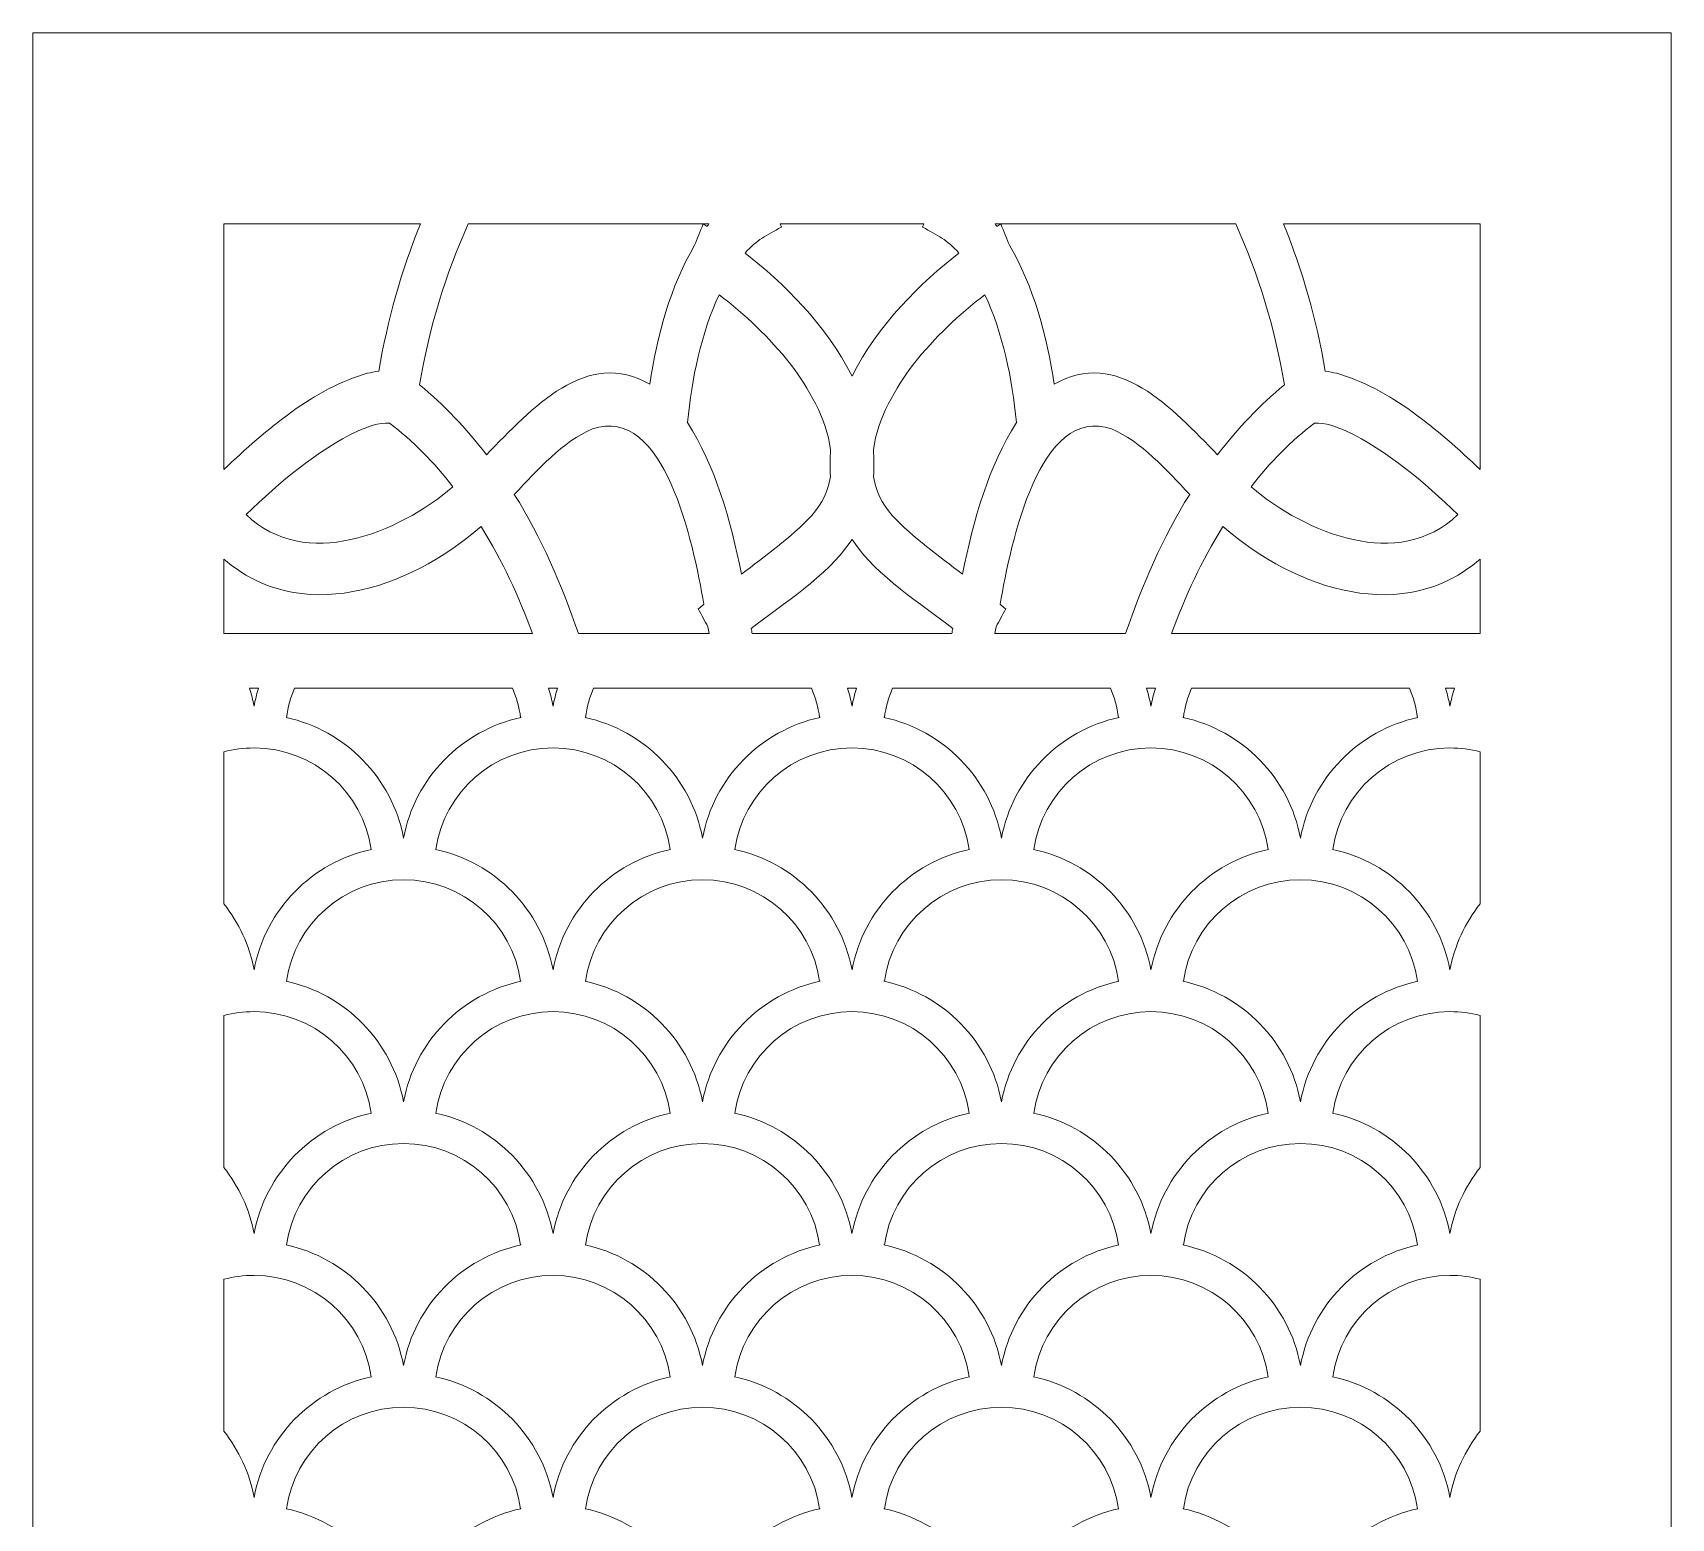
# Model space of a CAD drawing. Header units: centimetres. Extents: x -9.1 to 6.9, y -12.8 to 14.
# Drawn here: x -0.38 to 6.92, y 7.35 to 13.98 of the extents above; entities that cross this region are included whole.
import ezdxf

# ---------------------------------------------------------------- set-up
doc = ezdxf.new("R2010")
doc.units = ezdxf.units.CM
doc.header["$MEASUREMENT"] = 0
doc.layers.add('layer 1', color=7, linetype='Continuous')

msp = doc.modelspace()

# ---------------------------------------------------------------- linework, layer by layer
at = {"layer": 'layer 1', "color": 242, "lineweight": 9}
for points, knots in [([(6.9224, 13.97715), (4.48724, 13.97715), (2.05207, 13.97715), (-0.3831, 13.97715), (-0.3831, 13.97715), (-0.3831, 5.83829), (-0.3831, -2.30057), (-0.3831, -10.43944), (-0.3831, -10.43944), (-0.38308, -10.43944), (-0.38306, -10.43944), (-0.38304, -10.43944), (-0.38304, -10.43944), (-0.38304, -11.22951), (-0.38304, -12.01959), (-0.38304, -12.80967), (-0.38304, -12.80967), (-0.09894, -12.80967), (0.18517, -12.80967), (0.46927, -12.80967), (0.46927, -12.80967), (0.46927, -12.68791), (0.46927, -12.56615), (0.46927, -12.44439), (0.46927, -12.44439), (0.76979, -12.44439), (1.07031, -12.44439), (1.37083, -12.44439), (1.37083, -12.44439), (1.37083, -12.20647), (1.37083, -11.96854), (1.37083, -11.73061), (1.37083, -11.73061), (1.49241, -11.72818), (1.61399, -11.72576), (1.73556, -11.72333), (1.73556, -11.72333), (1.75716, -11.78489), (1.78544, -11.83829), (1.83242, -11.88541), (1.83242, -11.88541), (1.87842, -11.93155), (1.92596, -11.96007), (1.98178, -11.97305), (1.98178, -11.97305), (2.05568, -11.99023), (2.13372, -11.98275), (2.19304, -11.931), (2.19304, -11.931), (2.25044, -11.88091), (2.28356, -11.80069), (2.29546, -11.72416), (2.29546, -11.72416), (2.32943, -11.7276), (2.35832, -11.7268), (2.38557, -11.7229), (2.38557, -11.7229), (2.52153, -11.70344), (2.58575, -11.61741), (2.59723, -11.48768), (2.59723, -11.48768), (2.60004, -11.45589), (2.5978, -11.4245), (2.58771, -11.39688), (2.58771, -11.39688), (2.58984, -11.39741), (2.59197, -11.39794), (2.59411, -11.39847), (2.59411, -11.39847), (2.64209, -11.41506), (2.69007, -11.43165), (2.73805, -11.44824), (2.73805, -11.44824), (2.76684, -11.74224), (2.99387, -11.97114), (3.26969, -11.97114), (3.26969, -11.97114), (3.54549, -11.97114), (3.77253, -11.74224), (3.80132, -11.44824), (3.80132, -11.44824), (3.8493, -11.43165), (3.89727, -11.41506), (3.94526, -11.39847), (3.94526, -11.39847), (3.94739, -11.39794), (3.94952, -11.39741), (3.95166, -11.39688), (3.95166, -11.39688), (3.94157, -11.4245), (3.93932, -11.45589), (3.94214, -11.48768), (3.94214, -11.48768), (3.95361, -11.61741), (4.01784, -11.70344), (4.1538, -11.7229), (4.1538, -11.7229), (4.18105, -11.7268), (4.20994, -11.7276), (4.24391, -11.72416), (4.24391, -11.72416), (4.25581, -11.80069), (4.28892, -11.88091), (4.34633, -11.931), (4.34633, -11.931), (4.40565, -11.98275), (4.48369, -11.99023), (4.55758, -11.97305), (4.55758, -11.97305), (4.61341, -11.96007), (4.66094, -11.93155), (4.70694, -11.88541), (4.70694, -11.88541), (4.75392, -11.83829), (4.78221, -11.78489), (4.8038, -11.72333), (4.8038, -11.72333), (4.92538, -11.72576), (5.04696, -11.72818), (5.16854, -11.73061), (5.16854, -11.73061), (5.16854, -11.96854), (5.16854, -12.20647), (5.16854, -12.44439), (5.16854, -12.44439), (5.46906, -12.44439), (5.76958, -12.44439), (6.0701, -12.44439), (6.0701, -12.44439), (6.0701, -12.56615), (6.0701, -12.68791), (6.0701, -12.80967), (6.0701, -12.80967), (6.3542, -12.80967), (6.6383, -12.80967), (6.9224, -12.80967), (6.9224, -12.80967), (6.9224, -12.01959), (6.9224, -11.22951), (6.9224, -10.43944), (6.9224, -10.43944), (6.9224, -2.30057), (6.9224, 5.83829), (6.9224, 13.97715)], [0, 0, 0, 0, 0.027027, 0.027027, 0.027027, 0.027027, 0.0540541, 0.0540541, 0.0540541, 0.0540541, 0.0810811, 0.0810811, 0.0810811, 0.0810811, 0.1081081, 0.1081081, 0.1081081, 0.1081081, 0.1351351, 0.1351351, 0.1351351, 0.1351351, 0.1621622, 0.1621622, 0.1621622, 0.1621622, 0.1891892, 0.1891892, 0.1891892, 0.1891892, 0.2162162, 0.2162162, 0.2162162, 0.2162162, 0.2432432, 0.2432432, 0.2432432, 0.2432432, 0.2702703, 0.2702703, 0.2702703, 0.2702703, 0.2972973, 0.2972973, 0.2972973, 0.2972973, 0.3243243, 0.3243243, 0.3243243, 0.3243243, 0.3513514, 0.3513514, 0.3513514, 0.3513514, 0.3783784, 0.3783784, 0.3783784, 0.3783784, 0.4054054, 0.4054054, 0.4054054, 0.4054054, 0.4324324, 0.4324324, 0.4324324, 0.4324324, 0.4594595, 0.4594595, 0.4594595, 0.4594595, 0.4864865, 0.4864865, 0.4864865, 0.4864865, 0.5135135, 0.5135135, 0.5135135, 0.5135135, 0.5405405, 0.5405405, 0.5405405, 0.5405405, 0.5675676, 0.5675676, 0.5675676, 0.5675676, 0.5945946, 0.5945946, 0.5945946, 0.5945946, 0.6216216, 0.6216216, 0.6216216, 0.6216216, 0.6486486, 0.6486486, 0.6486486, 0.6486486, 0.6756757, 0.6756757, 0.6756757, 0.6756757, 0.7027027, 0.7027027, 0.7027027, 0.7027027, 0.7297297, 0.7297297, 0.7297297, 0.7297297, 0.7567568, 0.7567568, 0.7567568, 0.7567568, 0.7837838, 0.7837838, 0.7837838, 0.7837838, 0.8108108, 0.8108108, 0.8108108, 0.8108108, 0.8378378, 0.8378378, 0.8378378, 0.8378378, 0.8648649, 0.8648649, 0.8648649, 0.8648649, 0.8918919, 0.8918919, 0.8918919, 0.8918919, 0.9189189, 0.9189189, 0.9189189, 0.9189189, 0.9459459, 0.9459459, 0.9459459, 0.9459459, 1, 1, 1, 1]), ([(1.34546, 13.12485), (1.05338, 13.12485), (0.7613, 13.12485), (0.46922, 13.12485), (0.46922, 13.12485), (0.46922, 12.75981), (0.46922, 12.3948), (0.46922, 12.02977), (0.46922, 12.02977), (0.65888, 12.21082), (0.87413, 12.39232), (1.10769, 12.45905), (1.10769, 12.45905), (1.12502, 12.46258), (1.14207, 12.46618), (1.15955, 12.4681), (1.15955, 12.4681), (1.19885, 12.69943), (1.26142, 12.91797), (1.34546, 13.12485)], [0, 0, 0, 0, 0.1666667, 0.1666667, 0.1666667, 0.1666667, 0.3333333, 0.3333333, 0.3333333, 0.3333333, 0.5, 0.5, 0.5, 0.5, 0.6666667, 0.6666667, 0.6666667, 0.6666667, 1, 1, 1, 1]), ([(2.60604, 13.12485), (2.25689, 13.12485), (1.90774, 13.12485), (1.55859, 13.12485), (1.55859, 13.12485), (1.45727, 12.90148), (1.38475, 12.66405), (1.3413, 12.40792), (1.3413, 12.40792), (1.45056, 12.31923), (1.54997, 12.21283), (1.64033, 12.09589), (1.64033, 12.09589), (1.84203, 12.30505), (2.08912, 12.57404), (2.36808, 12.41048), (2.36808, 12.41048), (2.39965, 12.62436), (2.46091, 12.8508), (2.56664, 13.02666), (2.56664, 13.02666), (2.57977, 13.05938), (2.59291, 13.09212), (2.60604, 13.12485)], [0, 0, 0, 0, 0.1428571, 0.1428571, 0.1428571, 0.1428571, 0.2857143, 0.2857143, 0.2857143, 0.2857143, 0.4285714, 0.4285714, 0.4285714, 0.4285714, 0.5714286, 0.5714286, 0.5714286, 0.5714286, 0.7142857, 0.7142857, 0.7142857, 0.7142857, 1, 1, 1, 1]), ([(2.63191, 13.12485), (2.62333, 13.12485), (2.61475, 13.12485), (2.60618, 13.12485), (2.60618, 13.12485), (2.6119, 13.1211), (2.61762, 13.11735), (2.62333, 13.11361), (2.62333, 13.11361), (2.6262, 13.11743), (2.62906, 13.12117), (2.63191, 13.12485)], [0, 0, 0, 0, 0.25, 0.25, 0.25, 0.25, 0.5, 0.5, 0.5, 0.5, 1, 1, 1, 1]), ([(3.59027, 13.12485), (3.37652, 13.12485), (3.16278, 13.12485), (2.94905, 13.12485), (2.94905, 13.12485), (2.95091, 13.12018), (2.95278, 13.1155), (2.95465, 13.11084), (2.95465, 13.11084), (2.88907, 13.07434), (2.84452, 13.0545), (2.79329, 12.99513), (2.79329, 12.99513), (2.96061, 12.86407), (3.15535, 12.67498), (3.26965, 12.44683), (3.26965, 12.44683), (3.38395, 12.67498), (3.57871, 12.86407), (3.74603, 12.99513), (3.74603, 12.99513), (3.69479, 13.0545), (3.65024, 13.07434), (3.58465, 13.11084), (3.58465, 13.11084), (3.58652, 13.1155), (3.58839, 13.12018), (3.59027, 13.12485)], [0, 0, 0, 0, 0.125, 0.125, 0.125, 0.125, 0.25, 0.25, 0.25, 0.25, 0.375, 0.375, 0.375, 0.375, 0.5, 0.5, 0.5, 0.5, 0.625, 0.625, 0.625, 0.625, 0.75, 0.75, 0.75, 0.75, 1, 1, 1, 1]), ([(3.93314, 13.12485), (3.92456, 13.12485), (3.91598, 13.12485), (3.90741, 13.12485), (3.90741, 13.12485), (3.91024, 13.12117), (3.9131, 13.11743), (3.91598, 13.11361), (3.91598, 13.11361), (3.9217, 13.11735), (3.92742, 13.1211), (3.93314, 13.12485)], [0, 0, 0, 0, 0.25, 0.25, 0.25, 0.25, 0.5, 0.5, 0.5, 0.5, 1, 1, 1, 1]), ([(4.98073, 13.12485), (4.63157, 13.12485), (4.28241, 13.12485), (3.93327, 13.12485), (3.93327, 13.12485), (3.94641, 13.09212), (3.95953, 13.05938), (3.97267, 13.02666), (3.97267, 13.02666), (4.07841, 12.8508), (4.13967, 12.62436), (4.17124, 12.41048), (4.17124, 12.41048), (4.45018, 12.57404), (4.69727, 12.30505), (4.89898, 12.09589), (4.89898, 12.09589), (4.98934, 12.21283), (5.08875, 12.31923), (5.198, 12.40792), (5.198, 12.40792), (5.15455, 12.66405), (5.08206, 12.90148), (4.98073, 13.12485)], [0, 0, 0, 0, 0.1428571, 0.1428571, 0.1428571, 0.1428571, 0.2857143, 0.2857143, 0.2857143, 0.2857143, 0.4285714, 0.4285714, 0.4285714, 0.4285714, 0.5714286, 0.5714286, 0.5714286, 0.5714286, 0.7142857, 0.7142857, 0.7142857, 0.7142857, 1, 1, 1, 1]), ([(6.0701, 13.12485), (5.77802, 13.12485), (5.48594, 13.12485), (5.19384, 13.12485), (5.19384, 13.12485), (5.27789, 12.91797), (5.34047, 12.69943), (5.37976, 12.4681), (5.37976, 12.4681), (5.39724, 12.46618), (5.41429, 12.46258), (5.43161, 12.45905), (5.43161, 12.45905), (5.66517, 12.39232), (5.88042, 12.21082), (6.0701, 12.02977), (6.0701, 12.02977), (6.0701, 12.3948), (6.0701, 12.75981), (6.0701, 13.12485)], [0, 0, 0, 0, 0.1666667, 0.1666667, 0.1666667, 0.1666667, 0.3333333, 0.3333333, 0.3333333, 0.3333333, 0.5, 0.5, 0.5, 0.5, 0.6666667, 0.6666667, 0.6666667, 0.6666667, 1, 1, 1, 1]), ([(3.17432, 12.11922), (3.17118, 12.07998), (3.17093, 12.04007), (3.17405, 11.99951), (3.17405, 11.99951), (3.16424, 11.93841), (3.13826, 11.87944), (3.09028, 11.82565), (3.09028, 11.82565), (2.99451, 11.72419), (2.88306, 11.64571), (2.77677, 11.56291), (2.77677, 11.56291), (2.7292, 11.80356), (2.66072, 12.0438), (2.53658, 12.24027), (2.53658, 12.24027), (2.55536, 12.43483), (2.59683, 12.63916), (2.67723, 12.80938), (2.67723, 12.80938), (2.79298, 12.72142), (2.89968, 12.61928), (2.99592, 12.50018), (2.99592, 12.50018), (3.0756, 12.39426), (3.15519, 12.25643), (3.17432, 12.11922)], [0, 0, 0, 0, 0.125, 0.125, 0.125, 0.125, 0.25, 0.25, 0.25, 0.25, 0.375, 0.375, 0.375, 0.375, 0.5, 0.5, 0.5, 0.5, 0.625, 0.625, 0.625, 0.625, 0.75, 0.75, 0.75, 0.75, 1, 1, 1, 1]), ([(3.36498, 12.11922), (3.36814, 12.08), (3.36837, 12.04007), (3.36527, 11.99951), (3.36527, 11.99951), (3.37506, 11.93843), (3.40106, 11.87944), (3.44902, 11.82565), (3.44902, 11.82565), (3.5448, 11.72419), (3.65625, 11.64571), (3.76254, 11.56291), (3.76254, 11.56291), (3.8101, 11.80355), (3.87857, 12.0438), (4.00273, 12.24027), (4.00273, 12.24027), (3.98395, 12.43483), (3.94248, 12.63916), (3.86208, 12.80938), (3.86208, 12.80938), (3.74633, 12.72142), (3.63962, 12.61928), (3.5434, 12.50018), (3.5434, 12.50018), (3.4637, 12.39426), (3.38413, 12.25643), (3.36498, 12.11922)], [0, 0, 0, 0, 0.125, 0.125, 0.125, 0.125, 0.25, 0.25, 0.25, 0.25, 0.375, 0.375, 0.375, 0.375, 0.5, 0.5, 0.5, 0.5, 0.625, 0.625, 0.625, 0.625, 0.75, 0.75, 0.75, 0.75, 1, 1, 1, 1]), ([(2.04956, 11.29848), (2.24383, 11.29848), (2.4381, 11.29848), (2.63236, 11.29848), (2.63236, 11.29848), (2.63061, 11.30849), (2.62885, 11.31852), (2.62709, 11.32855), (2.62709, 11.32855), (2.6128, 11.35524), (2.59852, 11.38193), (2.58423, 11.40864), (2.58423, 11.40864), (2.59262, 11.41544), (2.60103, 11.42224), (2.60942, 11.42905), (2.60942, 11.42905), (2.56073, 11.7062), (2.43409, 12.32081), (2.11195, 12.21083), (2.11195, 12.21083), (1.97914, 12.15517), (1.8697, 12.02931), (1.76375, 11.91941), (1.76375, 11.91941), (1.88681, 11.72283), (1.9743, 11.51868), (2.04956, 11.29848)], [0, 0, 0, 0, 0.125, 0.125, 0.125, 0.125, 0.25, 0.25, 0.25, 0.25, 0.375, 0.375, 0.375, 0.375, 0.5, 0.5, 0.5, 0.5, 0.625, 0.625, 0.625, 0.625, 0.75, 0.75, 0.75, 0.75, 1, 1, 1, 1]), ([(3.90694, 11.29848), (4.1012, 11.29848), (4.29549, 11.29848), (4.48975, 11.29848), (4.48975, 11.29848), (4.56501, 11.51868), (4.65249, 11.72283), (4.77556, 11.91941), (4.77556, 11.91941), (4.66962, 12.02931), (4.56017, 12.15517), (4.42737, 12.21083), (4.42737, 12.21083), (4.10521, 12.32081), (3.97858, 11.7062), (3.92988, 11.42907), (3.92988, 11.42907), (3.93829, 11.42226), (3.94668, 11.41545), (3.95507, 11.40864), (3.95507, 11.40864), (3.94079, 11.38193), (3.9265, 11.35524), (3.91222, 11.32854), (3.91222, 11.32854), (3.91045, 11.31852), (3.9087, 11.30849), (3.90694, 11.29848)], [0, 0, 0, 0, 0.125, 0.125, 0.125, 0.125, 0.25, 0.25, 0.25, 0.25, 0.375, 0.375, 0.375, 0.375, 0.5, 0.5, 0.5, 0.5, 0.625, 0.625, 0.625, 0.625, 0.75, 0.75, 0.75, 0.75, 1, 1, 1, 1]), ([(1.4904, 11.95253), (1.40782, 12.05949), (1.31052, 12.16092), (1.20729, 12.23607), (1.20729, 12.23607), (1.16057, 12.24203), (1.10789, 12.21923), (1.06441, 12.2009), (1.06441, 12.2009), (0.88482, 12.11507), (0.71909, 11.97537), (0.56771, 11.82897), (0.56771, 11.82897), (0.83349, 11.57558), (1.24263, 11.74435), (1.4904, 11.95253)], [0, 0, 0, 0, 0.2, 0.2, 0.2, 0.2, 0.4, 0.4, 0.4, 0.4, 0.6, 0.6, 0.6, 0.6, 1, 1, 1, 1]), ([(5.0489, 11.95253), (5.1315, 12.05949), (5.22878, 12.16092), (5.33201, 12.23607), (5.33201, 12.23607), (5.37873, 12.24203), (5.43141, 12.21923), (5.47491, 12.2009), (5.47491, 12.2009), (5.65449, 12.11507), (5.82021, 11.97537), (5.97159, 11.82897), (5.97159, 11.82897), (5.70581, 11.57558), (5.29668, 11.74435), (5.0489, 11.95253)], [0, 0, 0, 0, 0.2, 0.2, 0.2, 0.2, 0.4, 0.4, 0.4, 0.4, 0.6, 0.6, 0.6, 0.6, 1, 1, 1, 1]), ([(0.46922, 11.63044), (0.46922, 11.51978), (0.46922, 11.40912), (0.46922, 11.29848), (0.46922, 11.29848), (0.92773, 11.29848), (1.38625, 11.29848), (1.84477, 11.29848), (1.84477, 11.29848), (1.78307, 11.46587), (1.71092, 11.62332), (1.61552, 11.77571), (1.61552, 11.77571), (1.28447, 11.48765), (0.80478, 11.3384), (0.46922, 11.63044)], [0, 0, 0, 0, 0.2, 0.2, 0.2, 0.2, 0.4, 0.4, 0.4, 0.4, 0.6, 0.6, 0.6, 0.6, 1, 1, 1, 1]), ([(4.69455, 11.29848), (5.15306, 11.29848), (5.61157, 11.29848), (6.0701, 11.29848), (6.0701, 11.29848), (6.0701, 11.40912), (6.0701, 11.51978), (6.0701, 11.63044), (6.0701, 11.63044), (5.73453, 11.3384), (5.25483, 11.48765), (4.92379, 11.77571), (4.92379, 11.77571), (4.82838, 11.62332), (4.75624, 11.46587), (4.69455, 11.29848)], [0, 0, 0, 0, 0.2, 0.2, 0.2, 0.2, 0.4, 0.4, 0.4, 0.4, 0.6, 0.6, 0.6, 0.6, 1, 1, 1, 1]), ([(2.82463, 11.29848), (3.12131, 11.29848), (3.41799, 11.29848), (3.71468, 11.29848), (3.71468, 11.29848), (3.71598, 11.30592), (3.71729, 11.31337), (3.71861, 11.32082), (3.71861, 11.32082), (3.57913, 11.4312), (3.38551, 11.54776), (3.26965, 11.71768), (3.26965, 11.71768), (3.15381, 11.54776), (2.96018, 11.4312), (2.82071, 11.32082), (2.82071, 11.32082), (2.82201, 11.31337), (2.82332, 11.30592), (2.82463, 11.29848)], [0, 0, 0, 0, 0.1666667, 0.1666667, 0.1666667, 0.1666667, 0.3333333, 0.3333333, 0.3333333, 0.3333333, 0.5, 0.5, 0.5, 0.5, 0.6666667, 0.6666667, 0.6666667, 0.6666667, 1, 1, 1, 1]), ([(0.62365, 11.05495), (0.61018, 11.05495), (0.59671, 11.05495), (0.58324, 11.05495), (0.58324, 11.05495), (0.59153, 11.0289), (0.59832, 11.00217), (0.60344, 10.97486), (0.60344, 10.97486), (0.60857, 11.00217), (0.61537, 11.0289), (0.62365, 11.05495)], [0, 0, 0, 0, 0.25, 0.25, 0.25, 0.25, 0.5, 0.5, 0.5, 0.5, 1, 1, 1, 1]), ([(1.75577, 11.05495), (1.43192, 11.05495), (1.10807, 11.05495), (0.78423, 11.05495), (0.78423, 11.05495), (0.76678, 11.01385), (0.75436, 10.97008), (0.74784, 10.92444), (0.74784, 10.92444), (0.74726, 10.92444), (0.74668, 10.92444), (0.74609, 10.92444), (0.74609, 10.92444), (1.01174, 10.86754), (1.21971, 10.65505), (1.27001, 10.38701), (1.27001, 10.38701), (1.3203, 10.65505), (1.52827, 10.86754), (1.79391, 10.92444), (1.79391, 10.92444), (1.79332, 10.92444), (1.79274, 10.92444), (1.79217, 10.92444), (1.79217, 10.92444), (1.78564, 10.97008), (1.77323, 11.01385), (1.75577, 11.05495)], [0, 0, 0, 0, 0.125, 0.125, 0.125, 0.125, 0.25, 0.25, 0.25, 0.25, 0.375, 0.375, 0.375, 0.375, 0.5, 0.5, 0.5, 0.5, 0.625, 0.625, 0.625, 0.625, 0.75, 0.75, 0.75, 0.75, 1, 1, 1, 1]), ([(1.95677, 11.05495), (1.9433, 11.05495), (1.92983, 11.05495), (1.91636, 11.05495), (1.91636, 11.05495), (1.92464, 11.0289), (1.93144, 11.00217), (1.93655, 10.97486), (1.93655, 10.97486), (1.94168, 11.00217), (1.94848, 11.0289), (1.95677, 11.05495)], [0, 0, 0, 0, 0.25, 0.25, 0.25, 0.25, 0.5, 0.5, 0.5, 0.5, 1, 1, 1, 1]), ([(3.0889, 11.05495), (2.76505, 11.05495), (2.44118, 11.05495), (2.11733, 11.05495), (2.11733, 11.05495), (2.09989, 11.01385), (2.08749, 10.97008), (2.08095, 10.92444), (2.08095, 10.92444), (2.08037, 10.92444), (2.07978, 10.92444), (2.07921, 10.92444), (2.07921, 10.92444), (2.34486, 10.86754), (2.55283, 10.65505), (2.60312, 10.38701), (2.60312, 10.38701), (2.65341, 10.65505), (2.86138, 10.86754), (3.12703, 10.92444), (3.12703, 10.92444), (3.12645, 10.92444), (3.12586, 10.92444), (3.12528, 10.92444), (3.12528, 10.92444), (3.11874, 10.97008), (3.10634, 11.01385), (3.0889, 11.05495)], [0, 0, 0, 0, 0.125, 0.125, 0.125, 0.125, 0.25, 0.25, 0.25, 0.25, 0.375, 0.375, 0.375, 0.375, 0.5, 0.5, 0.5, 0.5, 0.625, 0.625, 0.625, 0.625, 0.75, 0.75, 0.75, 0.75, 1, 1, 1, 1]), ([(3.28988, 11.05495), (3.27641, 11.05495), (3.26294, 11.05495), (3.24947, 11.05495), (3.24947, 11.05495), (3.25777, 11.0289), (3.26455, 11.00217), (3.26968, 10.97486), (3.26968, 10.97486), (3.2748, 11.00217), (3.28159, 11.0289), (3.28988, 11.05495)], [0, 0, 0, 0, 0.25, 0.25, 0.25, 0.25, 0.5, 0.5, 0.5, 0.5, 1, 1, 1, 1]), ([(4.422, 11.05495), (4.09816, 11.05495), (3.77431, 11.05495), (3.45044, 11.05495), (3.45044, 11.05495), (3.433, 11.01385), (3.42059, 10.97008), (3.41406, 10.92444), (3.41406, 10.92444), (3.41348, 10.92444), (3.41291, 10.92444), (3.41232, 10.92444), (3.41232, 10.92444), (3.67796, 10.86754), (3.88594, 10.65505), (3.93623, 10.38701), (3.93623, 10.38701), (3.98653, 10.65505), (4.1945, 10.86754), (4.46014, 10.92444), (4.46014, 10.92444), (4.45955, 10.92444), (4.45897, 10.92444), (4.45839, 10.92444), (4.45839, 10.92444), (4.45185, 10.97008), (4.43945, 11.01385), (4.422, 11.05495)], [0, 0, 0, 0, 0.125, 0.125, 0.125, 0.125, 0.25, 0.25, 0.25, 0.25, 0.375, 0.375, 0.375, 0.375, 0.5, 0.5, 0.5, 0.5, 0.625, 0.625, 0.625, 0.625, 0.75, 0.75, 0.75, 0.75, 1, 1, 1, 1]), ([(4.623, 11.05495), (4.60953, 11.05495), (4.59605, 11.05495), (4.58258, 11.05495), (4.58258, 11.05495), (4.59088, 11.0289), (4.59766, 11.00217), (4.60279, 10.97486), (4.60279, 10.97486), (4.60791, 11.00217), (4.61471, 11.0289), (4.623, 11.05495)], [0, 0, 0, 0, 0.25, 0.25, 0.25, 0.25, 0.5, 0.5, 0.5, 0.5, 1, 1, 1, 1]), ([(5.75513, 11.05495), (5.43128, 11.05495), (5.10741, 11.05495), (4.78357, 11.05495), (4.78357, 11.05495), (4.76612, 11.01385), (4.7537, 10.97008), (4.74717, 10.92444), (4.74717, 10.92444), (4.7466, 10.92444), (4.74602, 10.92444), (4.74545, 10.92444), (4.74545, 10.92444), (5.01108, 10.86754), (5.21905, 10.65505), (5.26934, 10.38701), (5.26934, 10.38701), (5.31964, 10.65505), (5.52761, 10.86754), (5.79325, 10.92444), (5.79325, 10.92444), (5.79268, 10.92444), (5.79209, 10.92444), (5.79151, 10.92444), (5.79151, 10.92444), (5.78498, 10.97008), (5.77257, 11.01385), (5.75513, 11.05495)], [0, 0, 0, 0, 0.125, 0.125, 0.125, 0.125, 0.25, 0.25, 0.25, 0.25, 0.375, 0.375, 0.375, 0.375, 0.5, 0.5, 0.5, 0.5, 0.625, 0.625, 0.625, 0.625, 0.75, 0.75, 0.75, 0.75, 1, 1, 1, 1]), ([(5.95611, 11.05495), (5.94264, 11.05495), (5.92916, 11.05495), (5.91569, 11.05495), (5.91569, 11.05495), (5.924, 11.0289), (5.93078, 11.00217), (5.93591, 10.97486), (5.93591, 10.97486), (5.94103, 11.00217), (5.94782, 11.0289), (5.95611, 11.05495)], [0, 0, 0, 0, 0.25, 0.25, 0.25, 0.25, 0.5, 0.5, 0.5, 0.5, 1, 1, 1, 1]), ([(0.46922, 10.77152), (0.46922, 10.54556), (0.46922, 10.31959), (0.46922, 10.0936), (0.46922, 10.0936), (0.53581, 10.00934), (0.58286, 9.90891), (0.60344, 9.79916), (0.60344, 9.79916), (0.65373, 10.06721), (0.86171, 10.27968), (1.12736, 10.33658), (1.12736, 10.33658), (1.12678, 10.33658), (1.1262, 10.33658), (1.12562, 10.33658), (1.12562, 10.33658), (1.08903, 10.59221), (0.86917, 10.78878), (0.60344, 10.78878), (0.60344, 10.78878), (0.55706, 10.78878), (0.51208, 10.78277), (0.46922, 10.77152)], [0, 0, 0, 0, 0.1428571, 0.1428571, 0.1428571, 0.1428571, 0.2857143, 0.2857143, 0.2857143, 0.2857143, 0.4285714, 0.4285714, 0.4285714, 0.4285714, 0.5714286, 0.5714286, 0.5714286, 0.5714286, 0.7142857, 0.7142857, 0.7142857, 0.7142857, 1, 1, 1, 1]), ([(1.41266, 10.33658), (1.41324, 10.33658), (1.41381, 10.33658), (1.41439, 10.33658), (1.41439, 10.33658), (1.45098, 10.59221), (1.67083, 10.78878), (1.93655, 10.78878), (1.93655, 10.78878), (2.20228, 10.78878), (2.42214, 10.59221), (2.45873, 10.33658), (2.45873, 10.33658), (2.45931, 10.33658), (2.45989, 10.33658), (2.46047, 10.33658), (2.46047, 10.33658), (2.19482, 10.27968), (1.98686, 10.06721), (1.93657, 9.79916), (1.93657, 9.79916), (1.88628, 10.06721), (1.6783, 10.27968), (1.41266, 10.33658)], [0, 0, 0, 0, 0.1428571, 0.1428571, 0.1428571, 0.1428571, 0.2857143, 0.2857143, 0.2857143, 0.2857143, 0.4285714, 0.4285714, 0.4285714, 0.4285714, 0.5714286, 0.5714286, 0.5714286, 0.5714286, 0.7142857, 0.7142857, 0.7142857, 0.7142857, 1, 1, 1, 1]), ([(2.74578, 10.33658), (2.74635, 10.33658), (2.74693, 10.33658), (2.7475, 10.33658), (2.7475, 10.33658), (2.78409, 10.59221), (3.00395, 10.78878), (3.26968, 10.78878), (3.26968, 10.78878), (3.5354, 10.78878), (3.75525, 10.59221), (3.79185, 10.33658), (3.79185, 10.33658), (3.79243, 10.33658), (3.793, 10.33658), (3.79358, 10.33658), (3.79358, 10.33658), (3.52795, 10.27968), (3.31997, 10.06721), (3.26968, 9.79916), (3.26968, 9.79916), (3.21939, 10.06721), (3.01142, 10.27968), (2.74578, 10.33658)], [0, 0, 0, 0, 0.1428571, 0.1428571, 0.1428571, 0.1428571, 0.2857143, 0.2857143, 0.2857143, 0.2857143, 0.4285714, 0.4285714, 0.4285714, 0.4285714, 0.5714286, 0.5714286, 0.5714286, 0.5714286, 0.7142857, 0.7142857, 0.7142857, 0.7142857, 1, 1, 1, 1]), ([(4.07889, 10.33658), (4.07947, 10.33658), (4.08004, 10.33658), (4.08062, 10.33658), (4.08062, 10.33658), (4.11721, 10.59221), (4.33706, 10.78878), (4.60279, 10.78878), (4.60279, 10.78878), (4.86851, 10.78878), (5.08837, 10.59221), (5.12496, 10.33658), (5.12496, 10.33658), (5.12554, 10.33658), (5.12611, 10.33658), (5.12669, 10.33658), (5.12669, 10.33658), (4.86106, 10.27968), (4.65309, 10.06721), (4.6028, 9.79916), (4.6028, 9.79916), (4.55251, 10.06721), (4.34453, 10.27968), (4.07889, 10.33658)], [0, 0, 0, 0, 0.1428571, 0.1428571, 0.1428571, 0.1428571, 0.2857143, 0.2857143, 0.2857143, 0.2857143, 0.4285714, 0.4285714, 0.4285714, 0.4285714, 0.5714286, 0.5714286, 0.5714286, 0.5714286, 0.7142857, 0.7142857, 0.7142857, 0.7142857, 1, 1, 1, 1]), ([(6.0701, 10.09354), (6.0701, 10.31954), (6.0701, 10.54553), (6.0701, 10.77154), (6.0701, 10.77154), (6.02724, 10.78278), (5.98227, 10.78878), (5.93591, 10.78878), (5.93591, 10.78878), (5.67018, 10.78878), (5.45032, 10.59221), (5.41373, 10.33658), (5.41373, 10.33658), (5.41315, 10.33658), (5.41258, 10.33658), (5.412, 10.33658), (5.412, 10.33658), (5.67765, 10.27968), (5.88562, 10.06721), (5.93591, 9.79916), (5.93591, 9.79916), (5.9565, 9.90889), (6.00352, 10.00929), (6.0701, 10.09354)], [0, 0, 0, 0, 0.1428571, 0.1428571, 0.1428571, 0.1428571, 0.2857143, 0.2857143, 0.2857143, 0.2857143, 0.4285714, 0.4285714, 0.4285714, 0.4285714, 0.5714286, 0.5714286, 0.5714286, 0.5714286, 0.7142857, 0.7142857, 0.7142857, 0.7142857, 1, 1, 1, 1]), ([(0.74606, 9.74873), (0.74665, 9.74873), (0.74724, 9.74873), (0.74784, 9.74873), (0.74784, 9.74873), (0.78442, 10.00435), (1.00429, 10.20093), (1.27001, 10.20093), (1.27001, 10.20093), (1.53572, 10.20093), (1.75559, 10.00435), (1.79217, 9.74873), (1.79217, 9.74873), (1.79274, 9.74873), (1.7933, 9.74873), (1.79387, 9.74873), (1.79387, 9.74873), (1.52823, 9.69184), (1.32025, 9.47936), (1.26996, 9.21132), (1.26996, 9.21132), (1.21967, 9.47936), (1.0117, 9.69184), (0.74606, 9.74873)], [0, 0, 0, 0, 0.1428571, 0.1428571, 0.1428571, 0.1428571, 0.2857143, 0.2857143, 0.2857143, 0.2857143, 0.4285714, 0.4285714, 0.4285714, 0.4285714, 0.5714286, 0.5714286, 0.5714286, 0.5714286, 0.7142857, 0.7142857, 0.7142857, 0.7142857, 1, 1, 1, 1]), ([(2.07917, 9.74873), (2.07976, 9.74873), (2.08035, 9.74873), (2.08095, 9.74873), (2.08095, 9.74873), (2.11753, 10.00435), (2.3374, 10.20093), (2.60312, 10.20093), (2.60312, 10.20093), (2.86884, 10.20093), (3.08871, 10.00435), (3.12529, 9.74873), (3.12529, 9.74873), (3.12585, 9.74873), (3.12642, 9.74873), (3.12698, 9.74873), (3.12698, 9.74873), (2.86134, 9.69184), (2.65337, 9.47936), (2.60307, 9.21132), (2.60307, 9.21132), (2.55278, 9.47936), (2.34481, 9.69184), (2.07917, 9.74873)], [0, 0, 0, 0, 0.1428571, 0.1428571, 0.1428571, 0.1428571, 0.2857143, 0.2857143, 0.2857143, 0.2857143, 0.4285714, 0.4285714, 0.4285714, 0.4285714, 0.5714286, 0.5714286, 0.5714286, 0.5714286, 0.7142857, 0.7142857, 0.7142857, 0.7142857, 1, 1, 1, 1]), ([(3.41229, 9.74873), (3.41288, 9.74873), (3.41346, 9.74873), (3.41406, 9.74873), (3.41406, 9.74873), (3.45065, 10.00435), (3.67052, 10.20093), (3.93623, 10.20093), (3.93623, 10.20093), (4.20195, 10.20093), (4.42182, 10.00435), (4.4584, 9.74873), (4.4584, 9.74873), (4.45896, 9.74873), (4.45953, 9.74873), (4.4601, 9.74873), (4.4601, 9.74873), (4.19445, 9.69184), (3.98648, 9.47936), (3.93619, 9.21132), (3.93619, 9.21132), (3.8859, 9.47936), (3.67792, 9.69184), (3.41229, 9.74873)], [0, 0, 0, 0, 0.1428571, 0.1428571, 0.1428571, 0.1428571, 0.2857143, 0.2857143, 0.2857143, 0.2857143, 0.4285714, 0.4285714, 0.4285714, 0.4285714, 0.5714286, 0.5714286, 0.5714286, 0.5714286, 0.7142857, 0.7142857, 0.7142857, 0.7142857, 1, 1, 1, 1]), ([(4.7454, 9.74873), (4.74599, 9.74873), (4.74658, 9.74873), (4.74718, 9.74873), (4.74718, 9.74873), (4.78376, 10.00435), (5.00362, 10.20093), (5.26934, 10.20093), (5.26934, 10.20093), (5.53506, 10.20093), (5.75493, 10.00435), (5.79151, 9.74873), (5.79151, 9.74873), (5.79208, 9.74873), (5.79264, 9.74873), (5.79321, 9.74873), (5.79321, 9.74873), (5.52757, 9.69184), (5.3196, 9.47936), (5.2693, 9.21132), (5.2693, 9.21132), (5.21901, 9.47936), (5.01105, 9.69184), (4.7454, 9.74873)], [0, 0, 0, 0, 0.1428571, 0.1428571, 0.1428571, 0.1428571, 0.2857143, 0.2857143, 0.2857143, 0.2857143, 0.4285714, 0.4285714, 0.4285714, 0.4285714, 0.5714286, 0.5714286, 0.5714286, 0.5714286, 0.7142857, 0.7142857, 0.7142857, 0.7142857, 1, 1, 1, 1]), ([(0.46922, 9.59583), (0.46922, 9.36985), (0.46922, 9.14385), (0.46922, 8.91785), (0.46922, 8.91785), (0.5358, 8.83361), (0.58282, 8.7332), (0.60341, 8.62347), (0.60341, 8.62347), (0.6537, 8.89151), (0.86168, 9.10399), (1.12731, 9.16088), (1.12731, 9.16088), (1.12673, 9.16088), (1.12615, 9.16088), (1.12557, 9.16088), (1.12557, 9.16088), (1.08898, 9.4165), (0.86913, 9.61308), (0.60341, 9.61308), (0.60341, 9.61308), (0.55703, 9.61308), (0.51206, 9.60708), (0.46922, 9.59583)], [0, 0, 0, 0, 0.1428571, 0.1428571, 0.1428571, 0.1428571, 0.2857143, 0.2857143, 0.2857143, 0.2857143, 0.4285714, 0.4285714, 0.4285714, 0.4285714, 0.5714286, 0.5714286, 0.5714286, 0.5714286, 0.7142857, 0.7142857, 0.7142857, 0.7142857, 1, 1, 1, 1]), ([(1.41262, 9.16088), (1.41319, 9.16088), (1.41377, 9.16088), (1.41434, 9.16088), (1.41434, 9.16088), (1.45093, 9.4165), (1.67079, 9.61308), (1.93652, 9.61308), (1.93652, 9.61308), (2.20224, 9.61308), (2.42211, 9.4165), (2.45869, 9.16088), (2.45869, 9.16088), (2.45927, 9.16088), (2.45984, 9.16088), (2.46042, 9.16088), (2.46042, 9.16088), (2.19479, 9.10399), (1.98681, 8.89151), (1.93653, 8.62347), (1.93653, 8.62347), (1.88624, 8.89151), (1.67826, 9.10399), (1.41262, 9.16088)], [0, 0, 0, 0, 0.1428571, 0.1428571, 0.1428571, 0.1428571, 0.2857143, 0.2857143, 0.2857143, 0.2857143, 0.4285714, 0.4285714, 0.4285714, 0.4285714, 0.5714286, 0.5714286, 0.5714286, 0.5714286, 0.7142857, 0.7142857, 0.7142857, 0.7142857, 1, 1, 1, 1]), ([(2.74573, 9.16088), (2.74631, 9.16088), (2.74688, 9.16088), (2.74747, 9.16088), (2.74747, 9.16088), (2.78405, 9.4165), (3.0039, 9.61308), (3.26963, 9.61308), (3.26963, 9.61308), (3.53535, 9.61308), (3.75521, 9.4165), (3.7918, 9.16088), (3.7918, 9.16088), (3.79238, 9.16088), (3.79296, 9.16088), (3.79355, 9.16088), (3.79355, 9.16088), (3.5279, 9.10399), (3.31993, 8.89151), (3.26964, 8.62347), (3.26964, 8.62347), (3.21935, 8.89151), (3.01137, 9.10399), (2.74573, 9.16088)], [0, 0, 0, 0, 0.1428571, 0.1428571, 0.1428571, 0.1428571, 0.2857143, 0.2857143, 0.2857143, 0.2857143, 0.4285714, 0.4285714, 0.4285714, 0.4285714, 0.5714286, 0.5714286, 0.5714286, 0.5714286, 0.7142857, 0.7142857, 0.7142857, 0.7142857, 1, 1, 1, 1]), ([(4.07885, 9.16088), (4.07942, 9.16088), (4.08001, 9.16088), (4.08057, 9.16088), (4.08057, 9.16088), (4.11716, 9.4165), (4.33702, 9.61308), (4.60275, 9.61308), (4.60275, 9.61308), (4.86846, 9.61308), (5.08834, 9.4165), (5.12492, 9.16088), (5.12492, 9.16088), (5.1255, 9.16088), (5.12607, 9.16088), (5.12665, 9.16088), (5.12665, 9.16088), (4.86102, 9.10399), (4.65304, 8.89151), (4.60275, 8.62347), (4.60275, 8.62347), (4.55246, 8.89151), (4.34449, 9.10399), (4.07885, 9.16088)], [0, 0, 0, 0, 0.1428571, 0.1428571, 0.1428571, 0.1428571, 0.2857143, 0.2857143, 0.2857143, 0.2857143, 0.4285714, 0.4285714, 0.4285714, 0.4285714, 0.5714286, 0.5714286, 0.5714286, 0.5714286, 0.7142857, 0.7142857, 0.7142857, 0.7142857, 1, 1, 1, 1]), ([(6.0701, 8.91789), (6.0701, 9.14387), (6.0701, 9.36985), (6.0701, 9.59582), (6.0701, 9.59582), (6.02723, 9.60708), (5.98225, 9.61308), (5.93586, 9.61308), (5.93586, 9.61308), (5.67013, 9.61308), (5.45028, 9.4165), (5.4137, 9.16088), (5.4137, 9.16088), (5.41311, 9.16088), (5.41255, 9.16088), (5.41196, 9.16088), (5.41196, 9.16088), (5.6776, 9.10399), (5.88557, 8.89151), (5.93586, 8.62347), (5.93586, 8.62347), (5.95646, 8.73321), (6.00349, 8.83364), (6.0701, 8.91789)], [0, 0, 0, 0, 0.1428571, 0.1428571, 0.1428571, 0.1428571, 0.2857143, 0.2857143, 0.2857143, 0.2857143, 0.4285714, 0.4285714, 0.4285714, 0.4285714, 0.5714286, 0.5714286, 0.5714286, 0.5714286, 0.7142857, 0.7142857, 0.7142857, 0.7142857, 1, 1, 1, 1]), ([(0.74607, 8.57304), (0.74664, 8.57304), (0.74722, 8.57304), (0.74779, 8.57304), (0.74779, 8.57304), (0.78439, 8.82866), (1.00424, 9.02523), (1.26996, 9.02523), (1.26996, 9.02523), (1.53569, 9.02523), (1.75554, 8.82866), (1.79214, 8.57304), (1.79214, 8.57304), (1.79271, 8.57304), (1.7933, 8.57304), (1.79388, 8.57304), (1.79388, 8.57304), (1.52823, 8.51614), (1.32026, 8.30365), (1.26997, 8.03562), (1.26997, 8.03562), (1.21967, 8.30365), (1.0117, 8.51614), (0.74607, 8.57304)], [0, 0, 0, 0, 0.1428571, 0.1428571, 0.1428571, 0.1428571, 0.2857143, 0.2857143, 0.2857143, 0.2857143, 0.4285714, 0.4285714, 0.4285714, 0.4285714, 0.5714286, 0.5714286, 0.5714286, 0.5714286, 0.7142857, 0.7142857, 0.7142857, 0.7142857, 1, 1, 1, 1]), ([(2.07918, 8.57304), (2.07975, 8.57304), (2.08033, 8.57304), (2.08091, 8.57304), (2.08091, 8.57304), (2.1175, 8.82866), (2.33736, 9.02523), (2.60307, 9.02523), (2.60307, 9.02523), (2.86879, 9.02523), (3.08866, 8.82866), (3.12524, 8.57304), (3.12524, 8.57304), (3.12583, 8.57304), (3.12641, 8.57304), (3.12699, 8.57304), (3.12699, 8.57304), (2.86135, 8.51614), (2.65337, 8.30365), (2.60308, 8.03562), (2.60308, 8.03562), (2.55279, 8.30365), (2.34483, 8.51614), (2.07918, 8.57304)], [0, 0, 0, 0, 0.1428571, 0.1428571, 0.1428571, 0.1428571, 0.2857143, 0.2857143, 0.2857143, 0.2857143, 0.4285714, 0.4285714, 0.4285714, 0.4285714, 0.5714286, 0.5714286, 0.5714286, 0.5714286, 0.7142857, 0.7142857, 0.7142857, 0.7142857, 1, 1, 1, 1]), ([(3.41229, 8.57304), (3.41287, 8.57304), (3.41344, 8.57304), (3.41402, 8.57304), (3.41402, 8.57304), (3.4506, 8.82866), (3.67047, 9.02523), (3.93619, 9.02523), (3.93619, 9.02523), (4.20192, 9.02523), (4.42177, 8.82866), (4.45835, 8.57304), (4.45835, 8.57304), (4.45894, 8.57304), (4.45952, 8.57304), (4.4601, 8.57304), (4.4601, 8.57304), (4.19446, 8.51614), (3.9865, 8.30365), (3.93619, 8.03562), (3.93619, 8.03562), (3.8859, 8.30365), (3.67794, 8.51614), (3.41229, 8.57304)], [0, 0, 0, 0, 0.1428571, 0.1428571, 0.1428571, 0.1428571, 0.2857143, 0.2857143, 0.2857143, 0.2857143, 0.4285714, 0.4285714, 0.4285714, 0.4285714, 0.5714286, 0.5714286, 0.5714286, 0.5714286, 0.7142857, 0.7142857, 0.7142857, 0.7142857, 1, 1, 1, 1]), ([(4.74541, 8.57304), (4.74598, 8.57304), (4.74656, 8.57304), (4.74713, 8.57304), (4.74713, 8.57304), (4.78371, 8.82866), (5.00358, 9.02523), (5.2693, 9.02523), (5.2693, 9.02523), (5.53503, 9.02523), (5.75489, 8.82866), (5.79148, 8.57304), (5.79148, 8.57304), (5.79206, 8.57304), (5.79264, 8.57304), (5.79321, 8.57304), (5.79321, 8.57304), (5.52757, 8.51614), (5.3196, 8.30365), (5.26931, 8.03562), (5.26931, 8.03562), (5.21903, 8.30365), (5.01105, 8.51614), (4.74541, 8.57304)], [0, 0, 0, 0, 0.1428571, 0.1428571, 0.1428571, 0.1428571, 0.2857143, 0.2857143, 0.2857143, 0.2857143, 0.4285714, 0.4285714, 0.4285714, 0.4285714, 0.5714286, 0.5714286, 0.5714286, 0.5714286, 0.7142857, 0.7142857, 0.7142857, 0.7142857, 1, 1, 1, 1]), ([(0.46922, 8.42013), (0.46922, 8.19415), (0.46922, 7.96815), (0.46922, 7.74217), (0.46922, 7.74217), (0.5358, 7.65792), (0.58283, 7.55751), (0.60342, 7.44776), (0.60342, 7.44776), (0.65371, 7.71582), (0.86168, 7.92829), (1.12733, 7.98519), (1.12733, 7.98519), (1.12674, 7.98519), (1.12616, 7.98519), (1.12558, 7.98519), (1.12558, 7.98519), (1.089, 8.24081), (0.86913, 8.43739), (0.60341, 8.43739), (0.60341, 8.43739), (0.55703, 8.43739), (0.51206, 8.43138), (0.46922, 8.42013)], [0, 0, 0, 0, 0.1428571, 0.1428571, 0.1428571, 0.1428571, 0.2857143, 0.2857143, 0.2857143, 0.2857143, 0.4285714, 0.4285714, 0.4285714, 0.4285714, 0.5714286, 0.5714286, 0.5714286, 0.5714286, 0.7142857, 0.7142857, 0.7142857, 0.7142857, 1, 1, 1, 1]), ([(1.41262, 7.98519), (1.41321, 7.98519), (1.41377, 7.98519), (1.41436, 7.98519), (1.41436, 7.98519), (1.45094, 8.24081), (1.67081, 8.43739), (1.93653, 8.43739), (1.93653, 8.43739), (2.20224, 8.43739), (2.42211, 8.24081), (2.45869, 7.98519), (2.45869, 7.98519), (2.45927, 7.98519), (2.45985, 7.98519), (2.46044, 7.98519), (2.46044, 7.98519), (2.1948, 7.92829), (1.98682, 7.71582), (1.93653, 7.44776), (1.93653, 7.44776), (1.88624, 7.71582), (1.67826, 7.92829), (1.41262, 7.98519)], [0, 0, 0, 0, 0.1428571, 0.1428571, 0.1428571, 0.1428571, 0.2857143, 0.2857143, 0.2857143, 0.2857143, 0.4285714, 0.4285714, 0.4285714, 0.4285714, 0.5714286, 0.5714286, 0.5714286, 0.5714286, 0.7142857, 0.7142857, 0.7142857, 0.7142857, 1, 1, 1, 1]), ([(2.74574, 7.98519), (2.74631, 7.98519), (2.7469, 7.98519), (2.74747, 7.98519), (2.74747, 7.98519), (2.78405, 8.24081), (3.00392, 8.43739), (3.26964, 8.43739), (3.26964, 8.43739), (3.53536, 8.43739), (3.75523, 8.24081), (3.79181, 7.98519), (3.79181, 7.98519), (3.79239, 7.98519), (3.79296, 7.98519), (3.79355, 7.98519), (3.79355, 7.98519), (3.52791, 7.92829), (3.31993, 7.71582), (3.26964, 7.44776), (3.26964, 7.44776), (3.21935, 7.71582), (3.01138, 7.92829), (2.74574, 7.98519)], [0, 0, 0, 0, 0.1428571, 0.1428571, 0.1428571, 0.1428571, 0.2857143, 0.2857143, 0.2857143, 0.2857143, 0.4285714, 0.4285714, 0.4285714, 0.4285714, 0.5714286, 0.5714286, 0.5714286, 0.5714286, 0.7142857, 0.7142857, 0.7142857, 0.7142857, 1, 1, 1, 1]), ([(4.07885, 7.98519), (4.07944, 7.98519), (4.08001, 7.98519), (4.08059, 7.98519), (4.08059, 7.98519), (4.11717, 8.24081), (4.33702, 8.43739), (4.60275, 8.43739), (4.60275, 8.43739), (4.86847, 8.43739), (5.08834, 8.24081), (5.12492, 7.98519), (5.12492, 7.98519), (5.1255, 7.98519), (5.12608, 7.98519), (5.12667, 7.98519), (5.12667, 7.98519), (4.86102, 7.92829), (4.65305, 7.71582), (4.60276, 7.44776), (4.60276, 7.44776), (4.55247, 7.71582), (4.34449, 7.92829), (4.07885, 7.98519)], [0, 0, 0, 0, 0.1428571, 0.1428571, 0.1428571, 0.1428571, 0.2857143, 0.2857143, 0.2857143, 0.2857143, 0.4285714, 0.4285714, 0.4285714, 0.4285714, 0.5714286, 0.5714286, 0.5714286, 0.5714286, 0.7142857, 0.7142857, 0.7142857, 0.7142857, 1, 1, 1, 1]), ([(6.0701, 7.7422), (6.0701, 7.96817), (6.0701, 8.19415), (6.0701, 8.42013), (6.0701, 8.42013), (6.02724, 8.43138), (5.98225, 8.43739), (5.93586, 8.43739), (5.93586, 8.43739), (5.67015, 8.43739), (5.45028, 8.24081), (5.4137, 7.98519), (5.4137, 7.98519), (5.41313, 7.98519), (5.41255, 7.98519), (5.41196, 7.98519), (5.41196, 7.98519), (5.67761, 7.92829), (5.88558, 7.71582), (5.93587, 7.44776), (5.93587, 7.44776), (5.95646, 7.55752), (6.00349, 7.65794), (6.0701, 7.7422)], [0, 0, 0, 0, 0.1428571, 0.1428571, 0.1428571, 0.1428571, 0.2857143, 0.2857143, 0.2857143, 0.2857143, 0.4285714, 0.4285714, 0.4285714, 0.4285714, 0.5714286, 0.5714286, 0.5714286, 0.5714286, 0.7142857, 0.7142857, 0.7142857, 0.7142857, 1, 1, 1, 1]), ([(0.74607, 7.39734), (0.74665, 7.39734), (0.74722, 7.39734), (0.7478, 7.39734), (0.7478, 7.39734), (0.78439, 7.65296), (1.00425, 7.84954), (1.26997, 7.84954), (1.26997, 7.84954), (1.53569, 7.84954), (1.75555, 7.65296), (1.79214, 7.39734), (1.79214, 7.39734), (1.79272, 7.39734), (1.7933, 7.39734), (1.79388, 7.39734), (1.79388, 7.39734), (1.52824, 7.34045), (1.32026, 7.12796), (1.26997, 6.85991), (1.26997, 6.85991), (1.21969, 7.12796), (1.01172, 7.34045), (0.74607, 7.39734)], [0, 0, 0, 0, 0.1428571, 0.1428571, 0.1428571, 0.1428571, 0.2857143, 0.2857143, 0.2857143, 0.2857143, 0.4285714, 0.4285714, 0.4285714, 0.4285714, 0.5714286, 0.5714286, 0.5714286, 0.5714286, 0.7142857, 0.7142857, 0.7142857, 0.7142857, 1, 1, 1, 1]), ([(2.07918, 7.39734), (2.07976, 7.39734), (2.08034, 7.39734), (2.08091, 7.39734), (2.08091, 7.39734), (2.1175, 7.65296), (2.33736, 7.84954), (2.60308, 7.84954), (2.60308, 7.84954), (2.86881, 7.84954), (3.08866, 7.65296), (3.12524, 7.39734), (3.12524, 7.39734), (3.12583, 7.39734), (3.12641, 7.39734), (3.12699, 7.39734), (3.12699, 7.39734), (2.86135, 7.34045), (2.65339, 7.12796), (2.6031, 6.85991), (2.6031, 6.85991), (2.55279, 7.12796), (2.34483, 7.34045), (2.07918, 7.39734)], [0, 0, 0, 0, 0.1428571, 0.1428571, 0.1428571, 0.1428571, 0.2857143, 0.2857143, 0.2857143, 0.2857143, 0.4285714, 0.4285714, 0.4285714, 0.4285714, 0.5714286, 0.5714286, 0.5714286, 0.5714286, 0.7142857, 0.7142857, 0.7142857, 0.7142857, 1, 1, 1, 1]), ([(3.4123, 7.39734), (3.41287, 7.39734), (3.41345, 7.39734), (3.41402, 7.39734), (3.41402, 7.39734), (3.4506, 7.65296), (3.67048, 7.84954), (3.93619, 7.84954), (3.93619, 7.84954), (4.20192, 7.84954), (4.42178, 7.65296), (4.45837, 7.39734), (4.45837, 7.39734), (4.45895, 7.39734), (4.45953, 7.39734), (4.46011, 7.39734), (4.46011, 7.39734), (4.19446, 7.34045), (3.9865, 7.12796), (3.93621, 6.85991), (3.93621, 6.85991), (3.88592, 7.12796), (3.67794, 7.34045), (3.4123, 7.39734)], [0, 0, 0, 0, 0.1428571, 0.1428571, 0.1428571, 0.1428571, 0.2857143, 0.2857143, 0.2857143, 0.2857143, 0.4285714, 0.4285714, 0.4285714, 0.4285714, 0.5714286, 0.5714286, 0.5714286, 0.5714286, 0.7142857, 0.7142857, 0.7142857, 0.7142857, 1, 1, 1, 1]), ([(4.74541, 7.39734), (4.74599, 7.39734), (4.74656, 7.39734), (4.74714, 7.39734), (4.74714, 7.39734), (4.78373, 7.65296), (5.00359, 7.84954), (5.26931, 7.84954), (5.26931, 7.84954), (5.53504, 7.84954), (5.75489, 7.65296), (5.79148, 7.39734), (5.79148, 7.39734), (5.79206, 7.39734), (5.79264, 7.39734), (5.79322, 7.39734), (5.79322, 7.39734), (5.52758, 7.34045), (5.3196, 7.12796), (5.26931, 6.85991), (5.26931, 6.85991), (5.21903, 7.12796), (5.01105, 7.34045), (4.74541, 7.39734)], [0, 0, 0, 0, 0.1428571, 0.1428571, 0.1428571, 0.1428571, 0.2857143, 0.2857143, 0.2857143, 0.2857143, 0.4285714, 0.4285714, 0.4285714, 0.4285714, 0.5714286, 0.5714286, 0.5714286, 0.5714286, 0.7142857, 0.7142857, 0.7142857, 0.7142857, 1, 1, 1, 1])]:
    msp.add_open_spline(points, degree=3, knots=knots, dxfattribs=at)

doc.saveas('drawing.dxf')
